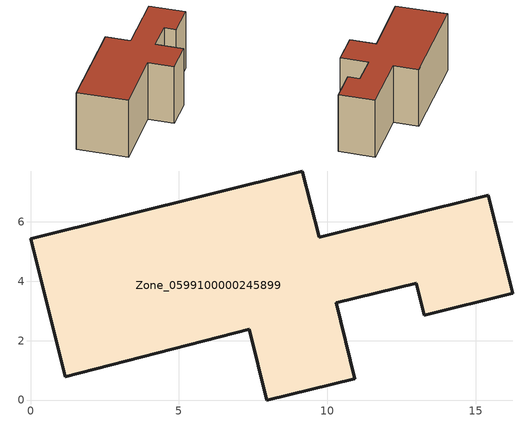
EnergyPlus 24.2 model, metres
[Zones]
Zone_0599100000245899
 floor ground (C_G): 7.38,2.39 1.17,0.78 0,5.43 9.16,7.72 9.73,5.48 15.43,6.91 16.26,3.6 13.27,2.85 13.01,3.93 10.31,3.28 10.93,0.72 7.96,0 z0
 wall outside (C_F): 10.31,3.28 13.01,3.93 13.27,2.85 16.26,3.6 15.43,6.91 9.73,5.48 9.16,7.72 0,5.43 1.17,0.78 7.38,2.39 7.96,0 10.93,0.72 10.31,3.28 z0:5.95
 roof outside (C_R): 7.96,0 10.93,0.72 10.31,3.28 13.01,3.93 13.27,2.85 16.26,3.6 15.43,6.91 9.73,5.48 9.16,7.72 0,5.43 1.17,0.78 7.38,2.39 z5.95
[BUILDING]
Pand.0599100000245899: North Axis=0; Terrain=City; Loads Convergence Tolerance Value=0.04; Temperature Convergence Tolerance Value=0.4; Solar Distribution=FullExterior; Maximum Number of Warmup Days=25; Minimum Number of Warmup Days=1
[Site:Location]
Rotterdam.The.Hague.AP_ZH_NLD Design_Conditions: Latitude=51.96; Longitude=4.45; Time Zone=1; Elevation=-4.5
[SITE:GROUNDTEMPERATURE:BUILDINGSURFACE]
18, 18, 18, 18, 18, 18, 18, 18, 18, 18, 18, 18
[MATERIAL] Thermal Absorptance=0.9; Solar Absorptance=0.7; Visible Absorptance=0.7
Name | Roughness | Thickness | Conductivity | Density | Specific Heat
G.TI.1965-1974 | MediumSmooth | 0.15 | 0.882353 | 540 | 1210
F.TI.1965-1974 | Rough | 0.3 | 0.697674 | 1920 | 840
R.TI.1965-1974 | MediumRough | 0.2 | 0.232558 | 1500 | 1000
[CONSTRUCTION]
C_G: G.TI.1965-1974
C_F: F.TI.1965-1974
C_R: R.TI.1965-1974
[ZONE]
Zone_0599100000245899: Type=1; Multiplier=1; Ceiling Height=Autocalculate; Volume=Autocalculate; Floor Area=autocalculate; Part of Total Floor Area=Yes
[ZONEINFILTRATION:DESIGNFLOWRATE]
Infil_Zone_0599100000245899: Zone or ZoneList or Space or SpaceList=Zone_0599100000245899; Schedule=AlwaysOn; Design Flow Rate Calculation Method=Flow/Area; Flow Rate per Floor Area=0.003; Constant Term Coefficient=1; Temperature Term Coefficient=0; Velocity Term Coefficient=0; Velocity Squared Term Coefficient=0
[HVACTEMPLATE:ZONE:IDEALLOADSAIRSYSTEM]
Zone_0599100000245899: Maximum Heating Supply Air Temperature=50; Minimum Cooling Supply Air Temperature=13; Maximum Heating Supply Air Humidity Ratio=0.0156; Minimum Cooling Supply Air Humidity Ratio=0.0077; Heating Limit=NoLimit; Cooling Limit=NoLimit; Dehumidification Control Type=ConstantSensibleHeatRatio; Cooling Sensible Heat Ratio=0.7; Dehumidification Setpoint=60; Humidification Control Type=None; Humidification Setpoint=30; Outdoor Air Method=None; Outdoor Air Flow Rate per Person=0.00944; Outdoor Air Flow Rate per Zone Floor Area=0; Outdoor Air Flow Rate per Zone=0; Demand Controlled Ventilation Type=None; Outdoor Air Economizer Type=NoEconomizer; Heat Recovery Type=None; Sensible Heat Recovery Effectiveness=0.7; Latent Heat Recovery Effectiveness=0.65
[ZONECONTROL:THERMOSTAT]
ThermostatControl_Zone_0599100000245899: Zone or ZoneList=Zone_0599100000245899; Control Type Schedule=DualSetpointControlType; Control 1=Thermostat_Zone_0599100000245899; Temperature Difference Between Cutout And Setpoint=0
[THERMOSTATSETPOINT:DUALSETPOINT]
Thermostat_Zone_0599100000245899: Heating Setpoint Temperature Schedule=HeatingSetpoint_Zone_0599100000245899; Cooling Setpoint Temperature Schedule=CoolingSetpoint_Zone_0599100000245899
[SCHEDULE:COMPACT]
HeatingSetpoint_Zone_0599100000245899: Through: 12/31, For: AllDays, Until: 24:00, 21
CoolingSetpoint_Zone_0599100000245899: Through: 12/31, For: AllDays, Until: 24:00, 24
DualSetpointControlType: Through: 12/31, For: AllDays, Until: 24:00, 4
AlwaysOn: Through: 12/31, For: AllDays, Until: 24:00, 1
